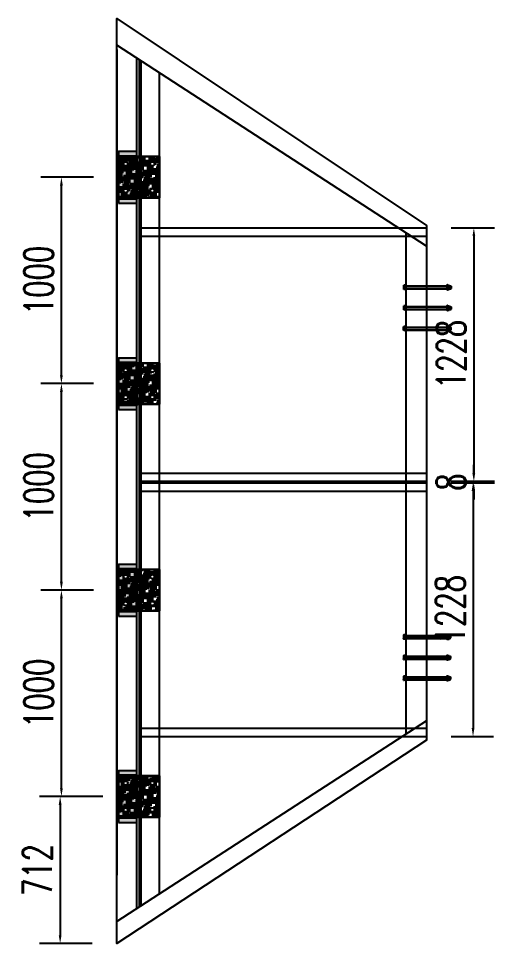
# Model space of a CAD drawing. Extents: x -18540 to 926017, y -610001 to -56924.
# Drawn here: x 3270 to 5577, y -528700 to -524218 of the extents above; entities that cross this region are included whole.
import ezdxf

# ---------------------------------------------------------------- set-up
doc = ezdxf.new("R2010")
doc.units = 0
doc.header["$LTSCALE"] = 10
doc.header["$MEASUREMENT"] = 0
for name, color, linetype in [('W-STEEL_FRAME钢架', 3, 'Continuous'), ('W-STEEL_KEEL钢龙骨', 5, 'Continuous'), ('塑木板', 32, 'Continuous'), ('柱子底座', 2, 'Continuous'), ('橡胶块', 2, 'Continuous'), ('浮箱U槽', 5, 'Continuous'), ('螺栓孔位', 2, 'Continuous'), ('铝合金', 7, 'Continuous')]:
    doc.layers.add(name, color=color, linetype=linetype)
doc.styles.add('STANDARD_T3', font='simplex.shx', dxfattribs={"width": 0.7, "bigfont": 'gbcbig.shx'})
doc.dimstyles.new('W&&40', dxfattribs={"dimtxt": 140, "dimasz": 40, "dimexe": 100, "dimexo": 120, "dimgap": 40, "dimtad": 1, "dimdec": 0, "dimzin": 0, "dimdsep": 46, "dimtxsty": 'STANDARD_T3', "dimcen": 0.09, "dimclrd": 1, "dimclre": 1, "dimclrt": 7, "dimazin": 2, "dimtfac": 1, "dimtdec": 0, "dimtix": 1, "dimtmove": 2, "dimatfit": 3, "dimfxl": 100, "dimtolj": 1, "dimtzin": 0, "dimarcsym": 0})

# ---------------------------------------------------------------- blocks, each defined once
blk = doc.blocks.new('01')
h = blk.add_hatch()
h.set_pattern_fill('HOUND', color=77, scale=5)
h.set_pattern_definition([(0, (0, 0), (31.75, 7.9375), [127, -63.5]), (90, (0, 0), (-7.9375, -31.75), [127, -63.5])])
h.paths.add_polyline_path([(50227.1, 12927.9), (50227.1, 12727.9), (50427.1, 12727.9), (50427.1, 12927.9)])
h.paths.add_polyline_path([(50382.1, 12892.9, -1), (50402.1, 12892.9, -1)], flags=16)
h.paths.add_polyline_path([(50252.1, 12892.9, -1), (50272.1, 12892.9, -1)], flags=16)
h.paths.add_polyline_path([(50402.1, 12762.9, -1), (50382.1, 12762.9, -1)], flags=16)
h.paths.add_polyline_path([(50272.1, 12762.9, -1), (50252.1, 12762.9, -1)], flags=16)
at = {"color": 251}
blk.add_lwpolyline([(50227.1, 12927.9), (50427.1, 12927.9), (50427.1, 12727.9), (50227.1, 12727.9)], close=True, dxfattribs=at)
at = {"color": 6}
for centre in [(50262.1, 12892.9), (50392.1, 12892.9), (50262.1, 12762.9), (50392.1, 12762.9)]:
    blk.add_circle(centre, 10, dxfattribs=at)
blk = doc.blocks.new('橡胶块')
h = blk.add_hatch(color=6)
h.dxf.hatch_style = 1
h.paths.add_polyline_path([(100, 125.7), (10, 125.7), (10, -124.4), (100, -124.4)])
h.paths.add_polyline_path([(55, 65.6, -1), (75, 65.6, -1)], flags=16)
h.paths.add_polyline_path([(75, -64.4, -1), (55, -64.4, -1)], flags=16)
at = {"color": 2}
for points in [[(100, 125.7), (10, 125.7), (10, -124.4), (100, -124.4)], [(10, 105.7), (100, 105.7), (100, -104.4), (10, -104.4)]]:
    blk.add_lwpolyline(points, close=True, dxfattribs=at)
for points in [[(55, 65.6, -1), (75, 65.6, -1)], [(75, -64.4, -1), (55, -64.4, -1)]]:
    blk.add_lwpolyline(points, format="xyb", close=True, dxfattribs=at)
for centre in [(65, 65.6), (65, -64.4)]:
    blk.add_circle(centre, 10, dxfattribs=at)
at = {"layer": '柱子底座', "color": 2}
blk.add_lwpolyline([(-95, -100), (95, -100, 0.414214), (100, -95), (100, 95, 0.414214), (95, 100), (-95, 100, 0.414214), (-100, 95), (-100, -95, 0.414214)], format="xyb", close=True, dxfattribs=at)
at = {"color": 4, "rotation": 180}
blk.add_blockref('01', (50327.1, 12827.9), dxfattribs=at)
blk = doc.blocks.new('*D740')
at = {"layer": 'Defpoints', "color": 0, "transparency": 16777216}
for p in [(5247, -525232.3), (5247, -526460.4), (5477, -526460.4)]:
    blk.add_point(p, dxfattribs=at)
at = {"layer": '浮箱U槽', "color": 1, "lineweight": -2, "transparency": 16777216}
for p, q in [((5367, -525232.3), (5577, -525232.3)), ((5477, -525272.3), (5477, -526420.4)), ((5367, -526460.4), (5577, -526460.4))]:
    blk.add_line(p, q, dxfattribs=at)
at = {"layer": '浮箱U槽', "color": 1, "transparency": 16777216}
for points in [[(5470.3, -525272.3), (5483.6, -525272.3), (5477, -525232.3)], [(5470.3, -526420.4), (5483.6, -526420.4), (5477, -526460.4)]]:
    blk.add_solid(points, dxfattribs=at)
at = {"layer": '浮箱U槽', "color": 7, "transparency": 16777216, "insert": (5367, -525846.3), "char_height": 140, "attachment_point": 5, "rotation": 90, "style": 'STANDARD_T3'}
blk.add_mtext('\\A1;1228', dxfattribs=at)
blk = doc.blocks.new('*D741')
at = {"layer": 'Defpoints', "color": 0, "transparency": 16777216}
for p in [(5247, -526468.2), (5247, -527696.6), (5472.9, -527696.6)]:
    blk.add_point(p, dxfattribs=at)
at = {"layer": '浮箱U槽', "color": 1, "lineweight": -2, "transparency": 16777216}
for p, q in [((5367, -526468.2), (5572.9, -526468.2)), ((5472.9, -526508.2), (5472.9, -527656.6)), ((5367, -527696.6), (5572.9, -527696.6))]:
    blk.add_line(p, q, dxfattribs=at)
at = {"layer": '浮箱U槽', "color": 1, "transparency": 16777216}
for points in [[(5466.3, -526508.2), (5479.6, -526508.2), (5472.9, -526468.2)], [(5466.3, -527656.6), (5479.6, -527656.6), (5472.9, -527696.6)]]:
    blk.add_solid(points, dxfattribs=at)
at = {"layer": '浮箱U槽', "color": 7, "transparency": 16777216, "insert": (5362.9, -527082.4), "char_height": 140, "attachment_point": 5, "rotation": 90, "style": 'STANDARD_T3'}
blk.add_mtext('\\A1;1228', dxfattribs=at)
blk = doc.blocks.new('*D742')
at = {"layer": 'Defpoints', "color": 0, "transparency": 16777216}
for p in [(5247, -526460.4), (5247, -526468.2), (5476.6, -526468.2)]:
    blk.add_point(p, dxfattribs=at)
at = {"layer": '浮箱U槽', "color": 1, "lineweight": -2, "transparency": 16777216}
for p, q in [((5476.6, -526420.4), (5476.6, -526380.4)), ((5367, -526460.4), (5576.6, -526460.4)), ((5367, -526468.2), (5576.6, -526468.2)), ((5476.6, -526460.4), (5476.6, -526468.2)), ((5476.6, -526508.2), (5476.6, -526548.2))]:
    blk.add_line(p, q, dxfattribs=at)
at = {"layer": '浮箱U槽', "color": 1, "transparency": 16777216}
for points in [[(5469.9, -526420.4), (5483.2, -526420.4), (5476.6, -526460.4)], [(5469.9, -526508.2), (5483.2, -526508.2), (5476.6, -526468.2)]]:
    blk.add_solid(points, dxfattribs=at)
at = {"layer": '浮箱U槽', "color": 7, "transparency": 16777216, "insert": (5366.6, -526464.3), "char_height": 140, "attachment_point": 5, "rotation": 90, "style": 'STANDARD_T3'}
blk.add_mtext('\\A1;8', dxfattribs=at)
blk = doc.blocks.new('*D743')
at = {"layer": 'Defpoints', "color": 0, "transparency": 16777216}
for p in [(3477.8, -526987.6), (3754, -526987.6), (3754, -527987.6)]:
    blk.add_point(p, dxfattribs=at)
at = {"layer": '浮箱U槽', "color": 1, "lineweight": -2, "transparency": 16777216}
for p, q in [((3634, -526987.6), (3377.8, -526987.6)), ((3477.8, -527947.6), (3477.8, -527027.6)), ((3634, -527987.6), (3377.8, -527987.6))]:
    blk.add_line(p, q, dxfattribs=at)
at = {"layer": '浮箱U槽', "color": 1, "transparency": 16777216}
for points in [[(3471.1, -527027.6), (3484.5, -527027.6), (3477.8, -526987.6)], [(3471.1, -527947.6), (3484.5, -527947.6), (3477.8, -527987.6)]]:
    blk.add_solid(points, dxfattribs=at)
at = {"layer": '浮箱U槽', "color": 7, "transparency": 16777216, "insert": (3367.8, -527487.6), "char_height": 140, "attachment_point": 5, "rotation": 90, "style": 'STANDARD_T3'}
blk.add_mtext('\\A1;1000', dxfattribs=at)
blk = doc.blocks.new('*D744')
at = {"layer": 'Defpoints', "color": 0, "transparency": 16777216}
for p in [(3477.8, -525987.3), (3754, -525987.3), (3754, -526987.6)]:
    blk.add_point(p, dxfattribs=at)
at = {"layer": '浮箱U槽', "color": 1, "lineweight": -2, "transparency": 16777216}
for p, q in [((3634, -525987.3), (3377.8, -525987.3)), ((3477.8, -526947.6), (3477.8, -526027.3)), ((3634, -526987.6), (3377.8, -526987.6))]:
    blk.add_line(p, q, dxfattribs=at)
at = {"layer": '浮箱U槽', "color": 1, "transparency": 16777216}
for points in [[(3471.1, -526027.3), (3484.5, -526027.3), (3477.8, -525987.3)], [(3471.1, -526947.6), (3484.5, -526947.6), (3477.8, -526987.6)]]:
    blk.add_solid(points, dxfattribs=at)
at = {"layer": '浮箱U槽', "color": 7, "transparency": 16777216, "insert": (3367.8, -526487.5), "char_height": 140, "attachment_point": 5, "rotation": 90, "style": 'STANDARD_T3'}
blk.add_mtext('\\A1;1000', dxfattribs=at)
blk = doc.blocks.new('*D745')
at = {"layer": 'Defpoints', "color": 0, "transparency": 16777216}
for p in [(3477.8, -524987.6), (3754, -524987.6), (3754, -525987.3)]:
    blk.add_point(p, dxfattribs=at)
at = {"layer": '浮箱U槽', "color": 1, "lineweight": -2, "transparency": 16777216}
for p, q in [((3634, -524987.6), (3377.8, -524987.6)), ((3477.8, -525947.3), (3477.8, -525027.6)), ((3634, -525987.3), (3377.8, -525987.3))]:
    blk.add_line(p, q, dxfattribs=at)
at = {"layer": '浮箱U槽', "color": 1, "transparency": 16777216}
for points in [[(3471.1, -525027.6), (3484.5, -525027.6), (3477.8, -524987.6)], [(3471.1, -525947.3), (3484.5, -525947.3), (3477.8, -525987.3)]]:
    blk.add_solid(points, dxfattribs=at)
at = {"layer": '浮箱U槽', "color": 7, "transparency": 16777216, "insert": (3367.8, -525487.5), "char_height": 140, "attachment_point": 5, "rotation": 90, "style": 'STANDARD_T3'}
blk.add_mtext('\\A1;1000', dxfattribs=at)
blk = doc.blocks.new('*D746')
at = {"layer": 'Defpoints', "color": 0, "transparency": 16777216}
for p in [(3799, -527988.3), (3471.6, -528699.9), (3747, -528699.9)]:
    blk.add_point(p, dxfattribs=at)
at = {"layer": '浮箱U槽', "color": 1, "lineweight": -2, "transparency": 16777216}
for p, q in [((3679, -527988.3), (3371.6, -527988.3)), ((3471.6, -528028.3), (3471.6, -528659.9)), ((3627, -528699.9), (3371.6, -528699.9))]:
    blk.add_line(p, q, dxfattribs=at)
at = {"layer": '浮箱U槽', "color": 1, "transparency": 16777216}
for points in [[(3465, -528028.3), (3478.3, -528028.3), (3471.6, -527988.3)], [(3465, -528659.9), (3478.3, -528659.9), (3471.6, -528699.9)]]:
    blk.add_solid(points, dxfattribs=at)
at = {"layer": '浮箱U槽', "color": 7, "transparency": 16777216, "insert": (3361.6, -528344.1), "char_height": 140, "attachment_point": 5, "rotation": 90, "style": 'STANDARD_T3'}
blk.add_mtext('\\A1;712', dxfattribs=at)
blk = doc.blocks.new('1')
at = {"color": 1}
for p, q in [((-1521936.3, 1214346.4), (-1521933.9, 1214347.4)), ((-1521918.6, 1214347.4), (-1521916.3, 1214346.4))]:
    blk.add_line(p, q, dxfattribs=at)
at = {"lineweight": -3}
for p, q in [((-1521936.3, 1214341.4), (-1521936.3, 1214346.4)), ((-1521936.3, 1214346.4), (-1521916.3, 1214346.4)), ((-1521933.9, 1214347.4), (-1521931.6, 1214347.4)), ((-1521933.3, 1214351.8), (-1521931.3, 1214354.8)), ((-1521933.3, 1214136.4), (-1521933.3, 1214351.8)), ((-1521919.3, 1214351.8), (-1521933.3, 1214351.8)), ((-1521931.6, 1214347.4), (-1521918.6, 1214347.4)), ((-1521931.6, 1214346.4), (-1521931.6, 1214341.4)), ((-1521921.3, 1214354.8), (-1521931.3, 1214354.8)), ((-1521919.3, 1214351.8), (-1521921.3, 1214354.8)), ((-1521918.6, 1214347.4), (-1521920.9, 1214347.4)), ((-1521920.9, 1214346.4), (-1521920.9, 1214341.4)), ((-1521919.3, 1214136.4), (-1521919.3, 1214351.8)), ((-1521916.3, 1214341.4), (-1521916.3, 1214346.4)), ((-1521938.3, 1214338.4), (-1521935.3, 1214338.4)), ((-1521938.3, 1214336.4), (-1521931.3, 1214336.4)), ((-1521938.3, 1214336.4), (-1521914.3, 1214336.4)), ((-1521935.3, 1214341.4), (-1521936.3, 1214341.4)), ((-1521917.3, 1214341.4), (-1521916.3, 1214341.4)), ((-1521914.3, 1214338.4), (-1521917.3, 1214338.4)), ((-1521938.3, 1214136.4), (-1521931.3, 1214136.4)), ((-1521938.3, 1214136.4), (-1521914.3, 1214136.4)), ((-1521938.3, 1214134.4), (-1521935.3, 1214134.4)), ((-1521935.3, 1214131.4), (-1521936.3, 1214131.4)), ((-1521936.3, 1214131.4), (-1521936.3, 1214126.4)), ((-1521936.3, 1214126.4), (-1521916.3, 1214126.4)), ((-1521933.9, 1214125.4), (-1521931.6, 1214125.4)), ((-1521931.6, 1214126.4), (-1521931.6, 1214131.4)), ((-1521931.6, 1214125.4), (-1521918.6, 1214125.4)), ((-1521920.9, 1214126.4), (-1521920.9, 1214131.4)), ((-1521918.6, 1214125.4), (-1521920.9, 1214125.4)), ((-1521914.3, 1214134.4), (-1521917.3, 1214134.4)), ((-1521917.3, 1214131.4), (-1521916.3, 1214131.4)), ((-1521916.3, 1214131.4), (-1521916.3, 1214126.4))]:
    blk.add_line(p, q, dxfattribs=at)
at = {"color": 6, "lineweight": -3}
for p, q in [((-1521931.3, 1214136.4), (-1521931.3, 1214354.8)), ((-1521921.3, 1214136.4), (-1521921.3, 1214354.8))]:
    blk.add_line(p, q, dxfattribs=at)
at = {"lineweight": -3}
for points in [[(-1521933.3, 1214336.4), (-1521938.3, 1214336.4), (-1521938.3, 1214338.4), (-1521914.3, 1214338.4), (-1521914.3, 1214336.4), (-1521919.3, 1214336.4)], [(-1521935.3, 1214338.4), (-1521935.3, 1214341.4), (-1521917.3, 1214341.4), (-1521917.3, 1214338.4)], [(-1521933.3, 1214136.4), (-1521938.3, 1214136.4), (-1521938.3, 1214134.4), (-1521914.3, 1214134.4), (-1521914.3, 1214136.4), (-1521919.3, 1214136.4)], [(-1521935.3, 1214134.4), (-1521935.3, 1214131.4), (-1521917.3, 1214131.4), (-1521917.3, 1214134.4)]]:
    blk.add_lwpolyline(points, dxfattribs=at)
for centre, radius, start, end in [((-1521933.9, 1214128.6), 3.22, 223.6028, 316.3972), ((-1521926.3, 1214140.1), 14.7, 248.7607, 291.2393), ((-1521918.6, 1214128.6), 3.22, 223.6028, 316.3972)]:
    blk.add_arc(centre, radius, start, end, dxfattribs=at)
blk = doc.blocks.new('螺栓孔位')
at = {"layer": '螺栓孔位', "color": 1, "rotation": 270}
for p in [(-1214244.1, -1521833.3), (-1214244.1, -1521933.3), (-1214244.1, -1522033.3)]:
    blk.add_blockref('1', p, dxfattribs=at)

msp = doc.modelspace()

# ---------------------------------------------------------------- linework, layer by layer
at = {"color": 4}
for p, q in [((3747, -528593.9), (3747, -524347.3)), ((3747, -524368.6), (3747, -528368.6)), ((3747, -524368.6), (3747, -524468.6))]:
    msp.add_line(p, q, dxfattribs=at)
msp.add_lwpolyline([(3854, -524416.7), (3854, -528522.6)], dxfattribs=at)
at = {"layer": 'W-STEEL_FRAME钢架'}
for points in [[(5247, -525320.6), (3747, -524347.3), (3747, -524218.3), (5247, -525220.6), (5247, -525320.6)], [(5247, -527620.6), (5247, -527714.3), (3747, -528699.9), (3747, -528593.9)], [(5247, -527620.6), (3747, -528593.9)]]:
    msp.add_lwpolyline(points, dxfattribs=at)
at = {"layer": 'W-STEEL_KEEL钢龙骨', "color": 4}
for points in [[(5247, -525524.4), (5247, -525524.4)], [(5247, -525559.4), (5247, -525559.4)], [(5247, -525904.4), (5247, -525904.4)], [(5247, -525939.4), (5247, -525939.4)], [(5247, -526284.4), (5247, -526284.4)], [(5247, -526319.4), (5247, -526319.4)], [(5247, -526664.4), (5247, -526664.4)], [(5247, -526699.4), (5247, -526699.4)], [(5247, -527079.4), (5247, -527079.4)], [(5247, -527424.4), (5247, -527424.4)], [(5247, -527459.4), (5247, -527459.4)]]:
    msp.add_lwpolyline(points, dxfattribs=at)
at = {"layer": '塑木板', "color": 6}
for p, q in [((3844, -528529.3), (3844, -524410.2)), ((3844, -528529.3), (3844, -524410.2)), ((3864, -528515.9), (3864, -524423.2)), ((3864, -528515.9), (3864, -524423.2)), ((3954, -528455.9), (3954, -524481.6)), ((3954, -528455.9), (3954, -524481.6))]:
    msp.add_line(p, q, dxfattribs=at)
at = {"layer": '浮箱U槽'}
for p, q in [((3864, -525232.3), (5247, -525232.3)), ((3864, -525272.3), (5247, -525272.3)), ((3864, -526420.4), (5247, -526420.4)), ((3864, -526460.4), (5247, -526460.4)), ((3864, -526468.2), (5247, -526468.2)), ((3864, -526508.2), (5247, -526508.2)), ((3864, -527656.6), (5247, -527656.6)), ((3864, -527696.6), (5247, -527696.6))]:
    msp.add_line(p, q, dxfattribs=at)
at = {"layer": '铝合金', "color": 2}
for p, q in [((5147, -525255.7), (5147, -527685.5)), ((5247, -525320.6), (5247, -527620.8)), ((5247, -525320.6), (5247, -527620.8)), ((5247, -525320.6), (5247, -527620.8)), ((5247, -525320.6), (5247, -527620.8)), ((5247, -525320.6), (5247, -527620.8)), ((5247, -525320.6), (5247, -527620.8)), ((5247, -525320.6), (5247, -527620.8))]:
    msp.add_line(p, q, dxfattribs=at)
msp.add_lwpolyline([(5247, -527044.4), (5247, -527044.4)], dxfattribs=at)

# ---------------------------------------------------------------- block references
at = {"layer": '橡胶块', "color": 2, "rotation": 180}
for p in [(3854, -524987.6), (3854, -525987.6), (3854, -526987.6), (3854, -527987.6)]:
    msp.add_blockref('橡胶块', p, dxfattribs=at)
at = {"layer": '螺栓孔位', "xscale": -1, "rotation": 179.8980042305637}
msp.add_blockref('螺栓孔位', (5255.4, -525627.7), dxfattribs=at)
at = {"layer": '螺栓孔位'}
msp.add_blockref('螺栓孔位', (5254.7, -527307.7), dxfattribs=at)

# ---------------------------------------------------------------- dimensions: what is measured, and where the dimension line sits
at = {"layer": '浮箱U槽'}
for base, p1, p2, picture, middle in [((3477.8, -524987.6), (3754, -525987.3), (3754, -524987.6), '*D745', (3367.8, -525487.5)), ((5477, -526460.4), (5247, -525232.3), (5247, -526460.4), '*D740', (5367, -525846.3)), ((3477.8, -525987.3), (3754, -526987.6), (3754, -525987.3), '*D744', (3367.8, -526487.5)), ((5476.6, -526468.2), (5247, -526460.4), (5247, -526468.2), '*D742', (5366.6, -526464.3)), ((5472.9, -527696.6), (5247, -526468.2), (5247, -527696.6), '*D741', (5362.9, -527082.4)), ((3477.8, -526987.6), (3754, -527987.6), (3754, -526987.6), '*D743', (3367.8, -527487.6)), ((3471.6, -528699.9), (3799, -527988.3), (3747, -528699.9), '*D746', (3361.6, -528344.1))]:
    dim = msp.add_linear_dim(base=base, p1=p1, p2=p2, angle=90, dimstyle='W&&40', dxfattribs=at)
    dim.commit()
    dim.dimension.update_dxf_attribs({"geometry": picture, "text_midpoint": middle})

doc.saveas('drawing.dxf')
